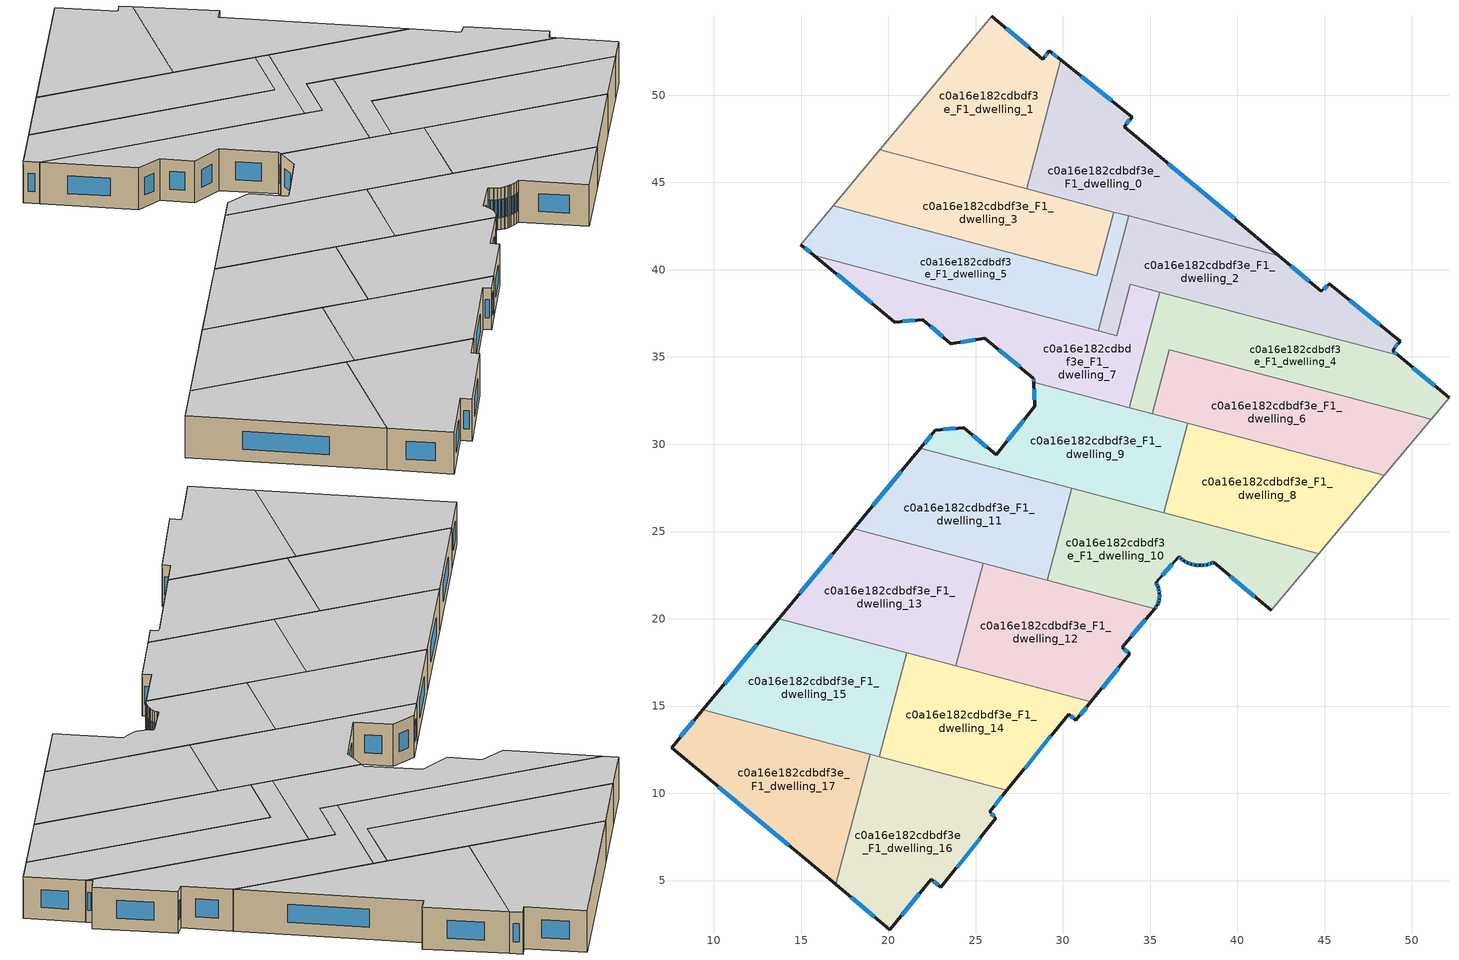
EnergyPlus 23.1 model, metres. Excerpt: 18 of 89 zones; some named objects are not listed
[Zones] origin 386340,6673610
c0a16e182cdbdf3e_F1_dwelling_0
 floor to c0a16e182cdbdf3e_F0_dwelling_0 (EU_floor_Construction): 33.98,48.74 33.51,48.2 42.38,40.8 27.92,44.63 29.88,52.02 z3
 wall outside (EU_wall_Construction): 42.38,40.8 33.51,48.2 33.98,48.74 29.88,52.02 z3:6
 wall to c0a16e182cdbdf3e_F1_dwelling_1 (EU_wall_Construction): 29.88,52.02 27.92,44.63 z3:6
 wall to c0a16e182cdbdf3e_F1_dwelling_2 (EU_wall_Construction): 33.78,43.08 42.38,40.8 z3:6
 wall to c0a16e182cdbdf3e_F1_dwelling_5 (EU_wall_Construction): 32.92,43.31 33.78,43.08 z3:6
 wall to c0a16e182cdbdf3e_F1_dwelling_3 (EU_wall_Construction): 27.92,44.63 32.92,43.31 z3:6
 window (EU_Window_Construction): 39.84,42.91 36.04,46.08 / 32.81,49.68 31.05,51.08 / 33.64,48.35 33.85,48.59 z3.86:5.14
 ceiling to c0a16e182cdbdf3e_F2_dwelling_0 (EU_floor_Construction): 42.38,40.8 33.51,48.2 33.98,48.74 29.88,52.02 27.92,44.63 z6
c0a16e182cdbdf3e_F1_dwelling_1
 floor to c0a16e182cdbdf3e_F0_dwelling_1 (EU_floor_Construction): 29.21,52.55 29.88,52.02 27.92,44.63 19.52,46.86 25.91,54.53 28.86,52.07 z3
 wall outside (EU_wall_Construction): 29.88,52.02 29.21,52.55 28.86,52.07 25.91,54.53 z3:6
 wall adiabatic (EU_wall_Construction): 25.91,54.53 19.52,46.86 z3:6
 wall to c0a16e182cdbdf3e_F1_dwelling_3 (EU_wall_Construction): 19.52,46.86 27.92,44.63 z3:6
 window (EU_Window_Construction): 28.02,52.77 26.76,53.82 / 29.11,52.41 28.96,52.21 / 29.69,52.17 29.4,52.4 z3.86:5.14
 ceiling to c0a16e182cdbdf3e_F2_dwelling_1 (EU_floor_Construction): 27.92,44.63 29.88,52.02 29.21,52.55 28.86,52.07 25.91,54.53 19.52,46.86 z6
c0a16e182cdbdf3e_F1_dwelling_10
 floor to c0a16e182cdbdf3e_F0_dwelling_10 (EU_floor_Construction): 44.65,23.71 41.95,20.47 38.65,23.24 38.5,23.17 38.28,23.11 38.05,23.07 37.89,23.06 37.82,23.06 37.6,23.08 37.58,23.08 37.36,23.13 37.14,23.21 36.97,23.3 36.94,23.32 36.75,23.46 36.65,23.54 35.33,22.06 35.38,21.97 35.46,21.81 35.51,21.64 35.53,21.48 35.54,21.4 35.54,21.3 35.52,21.13 35.48,20.97 35.42,20.8 35.39,20.73 35.27,20.59 29.11,22.22 30.5,27.46 z3
 wall outside (EU_wall_Construction): 35.27,20.59 35.39,20.73 35.42,20.8 35.48,20.97 35.52,21.13 35.54,21.3 35.54,21.4 35.53,21.48 35.51,21.64 35.46,21.81 35.38,21.97 35.33,22.06 36.65,23.54 36.75,23.46 36.94,23.32 36.97,23.3 37.14,23.21 37.36,23.13 37.58,23.08 37.6,23.08 37.82,23.06 37.89,23.06 38.05,23.07 38.28,23.11 38.5,23.17 38.65,23.24 41.95,20.47 z3:6
 wall to c0a16e182cdbdf3e_F1_dwelling_11 (EU_wall_Construction): 30.5,27.46 29.11,22.22 z3:6
 wall adiabatic (EU_wall_Construction): 41.95,20.47 44.65,23.71 z3:6
 wall to c0a16e182cdbdf3e_F1_dwelling_12 (EU_wall_Construction): 29.11,22.22 35.27,20.59 z3:6
 wall to c0a16e182cdbdf3e_F1_dwelling_8 (EU_wall_Construction): 44.65,23.71 35.78,26.07 z3:6
 wall to c0a16e182cdbdf3e_F1_dwelling_9 (EU_wall_Construction): 35.78,26.07 30.5,27.46 z3:6
 window (EU_Window_Construction): 35.49,21.69 35.47,21.76 / 35.53,21.52 35.51,21.6 / 35.54,21.33 35.54,21.37 / 35.53,21.18 35.54,21.26 / 35.5,21.01 35.51,21.09 / 35.44,20.85 35.47,20.92 / 35.3,20.63 35.35,20.69 / 39.59,22.45 41.01,21.26 / 38.54,23.19 38.6,23.22 / 38.34,23.12 38.43,23.15 / 38.11,23.08 38.21,23.09 / 37.93,23.06 38,23.07 / 37.66,23.07 37.75,23.06 / 37.42,23.12 37.52,23.1 / 37.2,23.19 37.3,23.16 / 37.02,23.28 37.09,23.24 / 36.8,23.42 36.88,23.36 / 36.68,23.52 36.72,23.48 / 35.71,22.48 36.27,23.12 / 35.37,21.99 35.35,22.03 / 35.43,21.85 35.4,21.92 z3.86:5.14
 ceiling to c0a16e182cdbdf3e_F2_dwelling_10 (EU_floor_Construction): 41.95,20.47 44.65,23.71 30.5,27.46 29.11,22.22 35.27,20.59 35.39,20.73 35.42,20.8 35.48,20.97 35.52,21.13 35.54,21.3 35.54,21.4 35.53,21.48 35.51,21.64 35.46,21.81 35.38,21.97 35.33,22.06 36.65,23.54 36.75,23.46 36.94,23.32 36.97,23.3 37.14,23.21 37.36,23.13 37.58,23.08 37.6,23.08 37.82,23.06 37.89,23.06 38.05,23.07 38.28,23.11 38.5,23.17 38.65,23.24 z6
c0a16e182cdbdf3e_F1_dwelling_11
 floor to c0a16e182cdbdf3e_F0_dwelling_11 (EU_floor_Construction): 30.5,27.46 29.11,22.22 18.01,25.16 21.83,29.76 z3
 wall outside (EU_wall_Construction): 21.83,29.76 18.01,25.16 z3:6
 wall to c0a16e182cdbdf3e_F1_dwelling_9 (EU_wall_Construction): 30.5,27.46 21.83,29.76 z3:6
 wall to c0a16e182cdbdf3e_F1_dwelling_13 (EU_wall_Construction): 18.01,25.16 25.44,23.19 z3:6
 wall to c0a16e182cdbdf3e_F1_dwelling_12 (EU_wall_Construction): 25.44,23.19 29.11,22.22 z3:6
 window (EU_Window_Construction): 20.74,28.45 19.1,26.48 z3.86:5.14
 ceiling to c0a16e182cdbdf3e_F2_dwelling_11 (EU_floor_Construction): 29.11,22.22 30.5,27.46 21.83,29.76 18.01,25.16 z6
c0a16e182cdbdf3e_F1_dwelling_12
 floor to c0a16e182cdbdf3e_F0_dwelling_12 (EU_floor_Construction): 35.27,20.59 33.4,18.36 33.84,17.99 31.61,15.25 23.88,17.3 25.44,23.19 z3
 wall outside (EU_wall_Construction): 31.61,15.25 33.84,17.99 33.4,18.36 35.27,20.59 z3:6
 wall to c0a16e182cdbdf3e_F1_dwelling_13 (EU_wall_Construction): 25.44,23.19 23.88,17.3 z3:6
 wall to c0a16e182cdbdf3e_F1_dwelling_14 (EU_wall_Construction): 23.88,17.3 31.61,15.25 z3:6
 window (EU_Window_Construction): 33.71,18.09 33.52,18.25 / 32.25,16.03 33.2,17.2 / 33.93,18.99 34.73,19.95 z3.86:5.14
 ceiling to c0a16e182cdbdf3e_F2_dwelling_12 (EU_floor_Construction): 33.84,17.99 33.4,18.36 35.27,20.59 25.44,23.19 23.88,17.3 31.61,15.25 z6
c0a16e182cdbdf3e_F1_dwelling_13
 floor to c0a16e182cdbdf3e_F0_dwelling_13 (EU_floor_Construction): 25.44,23.19 23.88,17.3 13.71,19.99 18.01,25.16 z3
 wall outside (EU_wall_Construction): 18.01,25.16 13.71,19.99 z3:6
 wall to c0a16e182cdbdf3e_F1_dwelling_15 (EU_wall_Construction): 13.71,19.99 21.07,18.04 z3:6
 wall to c0a16e182cdbdf3e_F1_dwelling_14 (EU_wall_Construction): 21.07,18.04 23.88,17.3 z3:6
 window (EU_Window_Construction): 16.78,23.69 14.94,21.47 z3.86:5.14
 ceiling to c0a16e182cdbdf3e_F2_dwelling_13 (EU_floor_Construction): 23.88,17.3 25.44,23.19 18.01,25.16 13.71,19.99 z6
c0a16e182cdbdf3e_F1_dwelling_14
 floor to c0a16e182cdbdf3e_F0_dwelling_14 (EU_floor_Construction): 31.61,15.25 30.75,14.19 30.33,14.54 26.8,10.17 19.49,12.1 21.07,18.04 z3
 wall outside (EU_wall_Construction): 26.8,10.17 30.33,14.54 30.75,14.19 31.61,15.25 z3:6
 wall to c0a16e182cdbdf3e_F1_dwelling_15 (EU_wall_Construction): 21.07,18.04 19.49,12.1 z3:6
 wall to c0a16e182cdbdf3e_F1_dwelling_16 (EU_wall_Construction): 19.49,12.1 26.8,10.17 z3:6
 window (EU_Window_Construction): 30.45,14.44 30.63,14.29 / 27.81,11.42 29.32,13.29 / 31,14.49 31.36,14.95 z3.86:5.14
 ceiling to c0a16e182cdbdf3e_F2_dwelling_14 (EU_floor_Construction): 30.75,14.19 31.61,15.25 21.07,18.04 19.49,12.1 26.8,10.17 30.33,14.54 z6
c0a16e182cdbdf3e_F1_dwelling_15
 floor to c0a16e182cdbdf3e_F0_dwelling_15 (EU_floor_Construction): 21.07,18.04 19.49,12.1 9.38,14.79 13.71,19.99 z3
 wall outside (EU_wall_Construction): 13.71,19.99 9.38,14.79 z3:6
 wall to c0a16e182cdbdf3e_F1_dwelling_17 (EU_wall_Construction): 9.38,14.79 18.96,12.25 z3:6
 wall to c0a16e182cdbdf3e_F1_dwelling_16 (EU_wall_Construction): 18.96,12.25 19.5,12.1 z3:6
 window (EU_Window_Construction): 12.47,18.51 10.62,16.27 z3.86:5.14
 ceiling to c0a16e182cdbdf3e_F2_dwelling_15 (EU_floor_Construction): 19.49,12.1 21.07,18.04 13.71,19.99 9.38,14.79 z6
c0a16e182cdbdf3e_F1_dwelling_16
 floor to c0a16e182cdbdf3e_F0_dwelling_16 (EU_floor_Construction): 26.8,10.17 25.81,8.95 26.16,8.57 23.02,4.61 22.46,5.08 20.09,2.18 16.98,4.78 18.96,12.25 z3
 wall outside (EU_wall_Construction): 16.98,4.78 20.09,2.18 22.46,5.08 23.02,4.61 26.16,8.57 25.81,8.95 26.8,10.17 z3:6
 wall to c0a16e182cdbdf3e_F1_dwelling_17 (EU_wall_Construction): 18.96,12.25 16.98,4.78 z3:6
 window (EU_Window_Construction): 22.62,4.95 22.86,4.75 / 20.77,3.01 21.78,4.25 / 17.87,4.04 19.2,2.92 / 26.09,9.3 26.51,9.82 / 26.06,8.68 25.91,8.84 / 23.92,5.74 25.27,7.44 z3.86:5.14
 ceiling to c0a16e182cdbdf3e_F2_dwelling_16 (EU_floor_Construction): 23.02,4.61 26.16,8.57 25.81,8.95 26.8,10.17 18.96,12.25 16.98,4.78 20.09,2.18 22.46,5.08 z6
c0a16e182cdbdf3e_F1_dwelling_17
 floor to c0a16e182cdbdf3e_F0_dwelling_17 (EU_floor_Construction): 18.96,12.25 16.98,4.78 7.58,12.62 9.38,14.79 z3
 wall outside (EU_wall_Construction): 9.38,14.79 7.58,12.62 16.98,4.78 z3:6
 window (EU_Window_Construction): 8.87,14.17 8.09,13.24 / 10.26,10.38 14.29,7.02 z3.86:5.14
 ceiling to c0a16e182cdbdf3e_F2_dwelling_17 (EU_floor_Construction): 16.98,4.78 18.96,12.25 9.38,14.79 7.58,12.62 z6
c0a16e182cdbdf3e_F1_dwelling_2
 floor to c0a16e182cdbdf3e_F0_dwelling_2 (EU_floor_Construction): 45.28,39.19 49.33,35.91 48.9,35.36 49.22,35.09 33.87,39.16 33.09,36.22 32.03,36.5 33.78,43.08 42.38,40.8 44.82,38.76 z3
 wall outside (EU_wall_Construction): 49.22,35.09 48.9,35.36 49.33,35.91 45.28,39.19 44.82,38.76 42.38,40.8 z3:6
 wall to c0a16e182cdbdf3e_F1_dwelling_7 (EU_wall_Construction): 32.03,36.5 33.09,36.22 33.87,39.16 35.55,38.71 z3:6
 wall to c0a16e182cdbdf3e_F1_dwelling_5 (EU_wall_Construction): 33.78,43.08 32.03,36.5 z3:6
 wall to c0a16e182cdbdf3e_F1_dwelling_4 (EU_wall_Construction): 35.55,38.71 49.22,35.09 z3:6
 window (EU_Window_Construction): 45.15,39.07 44.95,38.88 / 48.17,36.85 46.43,38.25 / 49.02,35.52 49.2,35.75 / 49.13,35.16 48.99,35.28 / 44.12,39.34 43.07,40.22 z3.86:5.14
 ceiling to c0a16e182cdbdf3e_F2_dwelling_2 (EU_floor_Construction): 49.22,35.09 48.9,35.36 49.33,35.91 45.28,39.19 44.82,38.76 42.38,40.8 33.78,43.08 32.03,36.5 33.09,36.22 33.87,39.16 z6
c0a16e182cdbdf3e_F1_dwelling_3
 floor to c0a16e182cdbdf3e_F0_dwelling_3 (EU_floor_Construction): 32.92,43.31 31.96,39.67 16.85,43.67 19.52,46.86 z3
 wall to c0a16e182cdbdf3e_F1_dwelling_5 (EU_wall_Construction): 16.85,43.67 31.96,39.67 32.92,43.31 z3:6
 wall adiabatic (EU_wall_Construction): 19.52,46.86 16.85,43.67 z3:6
 ceiling to c0a16e182cdbdf3e_F2_dwelling_3 (EU_floor_Construction): 31.96,39.67 32.92,43.31 19.52,46.86 16.85,43.67 z6
c0a16e182cdbdf3e_F1_dwelling_4
 floor to c0a16e182cdbdf3e_F0_dwelling_4 (EU_floor_Construction): 49.22,35.09 52.13,32.67 51.1,31.44 36.11,35.42 35.14,31.75 33.8,32.11 35.55,38.71 z3
 wall outside (EU_wall_Construction): 52.13,32.67 49.22,35.09 z3:6
 wall adiabatic (EU_wall_Construction): 51.1,31.44 52.13,32.67 z3:6
 wall to c0a16e182cdbdf3e_F1_dwelling_6 (EU_wall_Construction): 35.14,31.75 36.11,35.42 51.1,31.44 z3:6
 wall to c0a16e182cdbdf3e_F1_dwelling_7 (EU_wall_Construction): 35.55,38.71 33.8,32.11 z3:6
 wall to c0a16e182cdbdf3e_F1_dwelling_9 (EU_wall_Construction): 33.8,32.11 35.14,31.75 z3:6
 window (EU_Window_Construction): 51.3,33.36 50.05,34.4 z3.86:5.14
 ceiling to c0a16e182cdbdf3e_F2_dwelling_4 (EU_floor_Construction): 51.1,31.44 52.13,32.67 49.22,35.09 35.55,38.71 33.8,32.11 35.14,31.75 36.11,35.42 z6
c0a16e182cdbdf3e_F1_dwelling_5
 floor to c0a16e182cdbdf3e_F0_dwelling_5 (EU_floor_Construction): 33.78,43.08 32.03,36.5 15.74,40.82 14.99,41.44 16.85,43.67 31.96,39.67 32.92,43.31 z3
 wall outside (EU_wall_Construction): 14.99,41.44 15.74,40.82 z3:6
 wall adiabatic (EU_wall_Construction): 16.85,43.67 14.99,41.44 z3:6
 wall to c0a16e182cdbdf3e_F1_dwelling_7 (EU_wall_Construction): 15.74,40.82 32.03,36.5 z3:6
 window (EU_Window_Construction): 15.2,41.26 15.52,41 z3.86:5.14
 ceiling to c0a16e182cdbdf3e_F2_dwelling_5 (EU_floor_Construction): 32.03,36.5 33.78,43.08 32.92,43.31 31.96,39.67 16.85,43.67 14.99,41.44 15.74,40.82 z6
c0a16e182cdbdf3e_F1_dwelling_6
 floor to c0a16e182cdbdf3e_F0_dwelling_6 (EU_floor_Construction): 51.1,31.44 48.42,28.23 35.14,31.75 36.11,35.42 z3
 wall adiabatic (EU_wall_Construction): 48.42,28.23 51.1,31.44 z3:6
 wall to c0a16e182cdbdf3e_F1_dwelling_8 (EU_wall_Construction): 37.15,31.22 48.42,28.23 z3:6
 wall to c0a16e182cdbdf3e_F1_dwelling_9 (EU_wall_Construction): 35.14,31.75 37.15,31.22 z3:6
 ceiling to c0a16e182cdbdf3e_F2_dwelling_6 (EU_floor_Construction): 48.42,28.23 51.1,31.44 36.11,35.42 35.14,31.75 z6
c0a16e182cdbdf3e_F1_dwelling_7
 floor to c0a16e182cdbdf3e_F0_dwelling_7 (EU_floor_Construction): 35.55,38.71 33.8,32.11 28.33,33.55 28.32,33.79 25.53,36.08 23.59,35.75 21.98,37.15 20.38,36.99 15.74,40.82 33.09,36.22 33.87,39.16 z3
 wall outside (EU_wall_Construction): 15.74,40.82 20.38,36.99 21.98,37.15 23.59,35.75 25.53,36.08 28.32,33.79 28.33,33.55 z3:6
 wall to c0a16e182cdbdf3e_F1_dwelling_9 (EU_wall_Construction): 28.33,33.55 33.8,32.11 z3:6
 window (EU_Window_Construction): 24.15,35.84 24.98,35.99 / 22.44,36.75 23.13,36.15 / 20.84,37.04 21.52,37.1 / 17.06,39.73 19.05,38.09 / 28.32,33.73 28.33,33.62 / 26.33,35.43 27.52,34.45 z3.86:5.14
 ceiling to c0a16e182cdbdf3e_F2_dwelling_7 (EU_floor_Construction): 33.8,32.11 35.55,38.71 33.87,39.16 33.09,36.22 15.74,40.82 20.38,36.99 21.98,37.15 23.59,35.75 25.53,36.08 28.32,33.79 28.33,33.55 z6
c0a16e182cdbdf3e_F1_dwelling_8
 floor to c0a16e182cdbdf3e_F0_dwelling_8 (EU_floor_Construction): 48.42,28.23 44.65,23.71 35.78,26.07 37.15,31.22 z3
 wall to c0a16e182cdbdf3e_F1_dwelling_9 (EU_wall_Construction): 37.15,31.22 35.78,26.07 z3:6
 wall adiabatic (EU_wall_Construction): 44.65,23.71 48.42,28.23 z3:6
 ceiling to c0a16e182cdbdf3e_F2_dwelling_8 (EU_floor_Construction): 44.65,23.71 48.42,28.23 37.15,31.22 35.78,26.07 z6
c0a16e182cdbdf3e_F1_dwelling_9
 floor to c0a16e182cdbdf3e_F0_dwelling_9 (EU_floor_Construction): 37.15,31.22 35.78,26.07 21.83,29.76 22.7,30.81 24.32,30.95 26.17,29.4 28.4,32.17 28.33,33.55 z3
 wall outside (EU_wall_Construction): 28.33,33.55 28.4,32.17 26.17,29.4 24.32,30.95 22.7,30.81 21.83,29.76 z3:6
 window (EU_Window_Construction): 28.35,33.16 28.38,32.56 / 22.45,30.51 22.08,30.06 / 23.85,30.91 23.16,30.85 / 25.64,29.84 24.85,30.5 / 27.76,31.38 26.81,30.19 z3.86:5.14
 ceiling to c0a16e182cdbdf3e_F2_dwelling_9 (EU_floor_Construction): 35.78,26.07 37.15,31.22 28.33,33.55 28.4,32.17 26.17,29.4 24.32,30.95 22.7,30.81 21.83,29.76 z6
[Building]
EU S2 Campaign: North Axis=0; Terrain=City; Solar Distribution=FullExterior
[Site:Location]
Helsinki-Vantaa.AP: Latitude=60.317; Longitude=24.963; Time Zone=2; Elevation=54.6
[SizingPeriod:WeatherFileDays]
AnnualSizingPeriod: Begin Month=1; Begin Day of Month=1; End Month=12; End Day of Month=31; Day of Week for Start Day=Monday; Use Weather File Daylight Saving Period=No; Use Weather File Rain and Snow Indicators=No
[MATERIAL]
EU_InternalMass_Material: Roughness=MediumRough; Thickness=0.1; Conductivity=1; Density=1800; Specific Heat=900; Thermal Absorptance=0.9; Solar Absorptance=0.7; Visible Absorptance=0.7
[MATERIAL:NOMASS] Roughness=MediumRough; Thermal Absorptance=0.9; Solar Absorptance=0.7; Visible Absorptance=0.7
Name | Thermal Resistance
EU_wall_NoMass | 1.10183
EU_floor_NoMass | 1.70606
[WINDOWMATERIAL:SIMPLEGLAZINGSYSTEM]
EU_Window_SimpleGlazing: UFactor=3.11035; Solar Heat Gain Coefficient=0.8; Visible Transmittance=0.8
[CONSTRUCTION]
EU_wall_Construction: EU_wall_NoMass
EU_floor_Construction: EU_floor_NoMass
EU_Window_Construction: EU_Window_SimpleGlazing
EU_InternalMass_Construction: EU_InternalMass_Material
[ZONE] Type=1; Multiplier=1; Ceiling Height=autocalculate; Floor Area=autocalculate; Part of Total Floor Area=Yes
Name | Volume
c0a16e182cdbdf3e_F1_dwelling_0 | 166.562
c0a16e182cdbdf3e_F1_dwelling_1 | 166.55
c0a16e182cdbdf3e_F1_dwelling_10; c0a16e182cdbdf3e_F1_dwelling_13; c0a16e182cdbdf3e_F1_dwelling_5 | 166.548
c0a16e182cdbdf3e_F1_dwelling_11; c0a16e182cdbdf3e_F1_dwelling_17 | 166.558
c0a16e182cdbdf3e_F1_dwelling_12 | 166.542
c0a16e182cdbdf3e_F1_dwelling_14 | 166.56
c0a16e182cdbdf3e_F1_dwelling_15 | 166.57
c0a16e182cdbdf3e_F1_dwelling_16 | 166.552
c0a16e182cdbdf3e_F1_dwelling_2 | 166.564
c0a16e182cdbdf3e_F1_dwelling_3 | 166.549
c0a16e182cdbdf3e_F1_dwelling_4; c0a16e182cdbdf3e_F1_dwelling_6 | 166.534
c0a16e182cdbdf3e_F1_dwelling_7 | 166.573
c0a16e182cdbdf3e_F1_dwelling_8 | 166.567
c0a16e182cdbdf3e_F1_dwelling_9 | 166.571
[INTERNALMASS] Construction=EU_InternalMass_Construction
Name | Zone or ZoneList | Surface Area
c0a16e182cdbdf3e_F1_dwelling_0_EU_InternalMass | c0a16e182cdbdf3e_F1_dwelling_0 | 55.5219
c0a16e182cdbdf3e_F1_dwelling_1_EU_InternalMass | c0a16e182cdbdf3e_F1_dwelling_1 | 55.516
c0a16e182cdbdf3e_F1_dwelling_2_EU_InternalMass | c0a16e182cdbdf3e_F1_dwelling_2 | 55.5218
c0a16e182cdbdf3e_F1_dwelling_3_EU_InternalMass | c0a16e182cdbdf3e_F1_dwelling_3 | 55.5168
c0a16e182cdbdf3e_F1_dwelling_4_EU_InternalMass | c0a16e182cdbdf3e_F1_dwelling_4 | 55.5119
c0a16e182cdbdf3e_F1_dwelling_5_EU_InternalMass | c0a16e182cdbdf3e_F1_dwelling_5 | 55.5164
c0a16e182cdbdf3e_F1_dwelling_6_EU_InternalMass | c0a16e182cdbdf3e_F1_dwelling_6 | 55.5115
c0a16e182cdbdf3e_F1_dwelling_7_EU_InternalMass | c0a16e182cdbdf3e_F1_dwelling_7 | 55.522
c0a16e182cdbdf3e_F1_dwelling_8_EU_InternalMass | c0a16e182cdbdf3e_F1_dwelling_8 | 55.5225
c0a16e182cdbdf3e_F1_dwelling_9_EU_InternalMass | c0a16e182cdbdf3e_F1_dwelling_9 | 55.5237
c0a16e182cdbdf3e_F1_dwelling_10_EU_InternalMass | c0a16e182cdbdf3e_F1_dwelling_10 | 55.5167
c0a16e182cdbdf3e_F1_dwelling_11_EU_InternalMass | c0a16e182cdbdf3e_F1_dwelling_11 | 55.518
c0a16e182cdbdf3e_F1_dwelling_12_EU_InternalMass | c0a16e182cdbdf3e_F1_dwelling_12 | 55.5139
c0a16e182cdbdf3e_F1_dwelling_13_EU_InternalMass | c0a16e182cdbdf3e_F1_dwelling_13 | 55.5158
c0a16e182cdbdf3e_F1_dwelling_14_EU_InternalMass | c0a16e182cdbdf3e_F1_dwelling_14 | 55.5206
c0a16e182cdbdf3e_F1_dwelling_15_EU_InternalMass | c0a16e182cdbdf3e_F1_dwelling_15 | 55.5231
c0a16e182cdbdf3e_F1_dwelling_16_EU_InternalMass | c0a16e182cdbdf3e_F1_dwelling_16 | 55.5162
c0a16e182cdbdf3e_F1_dwelling_17_EU_InternalMass | c0a16e182cdbdf3e_F1_dwelling_17 | 55.5173
[OTHEREQUIPMENT] Fuel Type=Electricity; Design Level Calculation Method=Watts/Area; Power per Zone Floor Area=1; Fraction Latent=0; Fraction Radiant=0; Fraction Lost=0; Carbon Dioxide Generation Rate=0; EndUse Subcategory=EU_Step8_InternalGains
Name | Zone or ZoneList or Space or SpaceList | Schedule
EU_Step8_InternalGain_c0a16e182cdbdf3e_F1_dwelling_0_f000 | c0a16e182cdbdf3e_F1_dwelling_0 | EU_Step8_GainSchedule_c0a16e182cdbdf3e_F1_dwelling_0_f000
EU_Step8_InternalGain_c0a16e182cdbdf3e_F1_dwelling_1_f000 | c0a16e182cdbdf3e_F1_dwelling_1 | EU_Step8_GainSchedule_c0a16e182cdbdf3e_F1_dwelling_1_f000
EU_Step8_InternalGain_c0a16e182cdbdf3e_F1_dwelling_2_f000 | c0a16e182cdbdf3e_F1_dwelling_2 | EU_Step8_GainSchedule_c0a16e182cdbdf3e_F1_dwelling_2_f000
EU_Step8_InternalGain_c0a16e182cdbdf3e_F1_dwelling_3_f000 | c0a16e182cdbdf3e_F1_dwelling_3 | EU_Step8_GainSchedule_c0a16e182cdbdf3e_F1_dwelling_3_f000
EU_Step8_InternalGain_c0a16e182cdbdf3e_F1_dwelling_4_f000 | c0a16e182cdbdf3e_F1_dwelling_4 | EU_Step8_GainSchedule_c0a16e182cdbdf3e_F1_dwelling_4_f000
EU_Step8_InternalGain_c0a16e182cdbdf3e_F1_dwelling_5_f000 | c0a16e182cdbdf3e_F1_dwelling_5 | EU_Step8_GainSchedule_c0a16e182cdbdf3e_F1_dwelling_5_f000
EU_Step8_InternalGain_c0a16e182cdbdf3e_F1_dwelling_6_f000 | c0a16e182cdbdf3e_F1_dwelling_6 | EU_Step8_GainSchedule_c0a16e182cdbdf3e_F1_dwelling_6_f000
EU_Step8_InternalGain_c0a16e182cdbdf3e_F1_dwelling_7_f000 | c0a16e182cdbdf3e_F1_dwelling_7 | EU_Step8_GainSchedule_c0a16e182cdbdf3e_F1_dwelling_7_f000
EU_Step8_InternalGain_c0a16e182cdbdf3e_F1_dwelling_8_f000 | c0a16e182cdbdf3e_F1_dwelling_8 | EU_Step8_GainSchedule_c0a16e182cdbdf3e_F1_dwelling_8_f000
EU_Step8_InternalGain_c0a16e182cdbdf3e_F1_dwelling_9_f000 | c0a16e182cdbdf3e_F1_dwelling_9 | EU_Step8_GainSchedule_c0a16e182cdbdf3e_F1_dwelling_9_f000
EU_Step8_InternalGain_c0a16e182cdbdf3e_F1_dwelling_10_f000 | c0a16e182cdbdf3e_F1_dwelling_10 | EU_Step8_GainSchedule_c0a16e182cdbdf3e_F1_dwelling_10_f000
EU_Step8_InternalGain_c0a16e182cdbdf3e_F1_dwelling_11_f000 | c0a16e182cdbdf3e_F1_dwelling_11 | EU_Step8_GainSchedule_c0a16e182cdbdf3e_F1_dwelling_11_f000
EU_Step8_InternalGain_c0a16e182cdbdf3e_F1_dwelling_12_f000 | c0a16e182cdbdf3e_F1_dwelling_12 | EU_Step8_GainSchedule_c0a16e182cdbdf3e_F1_dwelling_12_f000
EU_Step8_InternalGain_c0a16e182cdbdf3e_F1_dwelling_13_f000 | c0a16e182cdbdf3e_F1_dwelling_13 | EU_Step8_GainSchedule_c0a16e182cdbdf3e_F1_dwelling_13_f000
EU_Step8_InternalGain_c0a16e182cdbdf3e_F1_dwelling_14_f000 | c0a16e182cdbdf3e_F1_dwelling_14 | EU_Step8_GainSchedule_c0a16e182cdbdf3e_F1_dwelling_14_f000
EU_Step8_InternalGain_c0a16e182cdbdf3e_F1_dwelling_15_f000 | c0a16e182cdbdf3e_F1_dwelling_15 | EU_Step8_GainSchedule_c0a16e182cdbdf3e_F1_dwelling_15_f000
EU_Step8_InternalGain_c0a16e182cdbdf3e_F1_dwelling_16_f000 | c0a16e182cdbdf3e_F1_dwelling_16 | EU_Step8_GainSchedule_c0a16e182cdbdf3e_F1_dwelling_16_f000
EU_Step8_InternalGain_c0a16e182cdbdf3e_F1_dwelling_17_f000 | c0a16e182cdbdf3e_F1_dwelling_17 | EU_Step8_GainSchedule_c0a16e182cdbdf3e_F1_dwelling_17_f000
[ZONEVENTILATION:DESIGNFLOWRATE] Schedule=EU_AlwaysOn; Design Flow Rate Calculation Method=AirChanges/Hour; Air Changes per Hour=0.756316; Ventilation Type=Natural; Fan Pressure Rise=0; Fan Total Efficiency=1; Constant Term Coefficient=1; Temperature Term Coefficient=0; Velocity Term Coefficient=0; Velocity Squared Term Coefficient=0; Minimum Indoor Temperature=-100; Maximum Indoor Temperature=100; Delta Temperature=-100; Minimum Outdoor Temperature=-100; Maximum Outdoor Temperature=100; Maximum Wind Speed=40
Name | Zone or ZoneList or Space or SpaceList
EU_ConstantAir_c0a16e182cdbdf3e_F1_dwelling_0 | c0a16e182cdbdf3e_F1_dwelling_0
EU_ConstantAir_c0a16e182cdbdf3e_F1_dwelling_1 | c0a16e182cdbdf3e_F1_dwelling_1
EU_ConstantAir_c0a16e182cdbdf3e_F1_dwelling_2 | c0a16e182cdbdf3e_F1_dwelling_2
EU_ConstantAir_c0a16e182cdbdf3e_F1_dwelling_3 | c0a16e182cdbdf3e_F1_dwelling_3
EU_ConstantAir_c0a16e182cdbdf3e_F1_dwelling_4 | c0a16e182cdbdf3e_F1_dwelling_4
EU_ConstantAir_c0a16e182cdbdf3e_F1_dwelling_5 | c0a16e182cdbdf3e_F1_dwelling_5
EU_ConstantAir_c0a16e182cdbdf3e_F1_dwelling_6 | c0a16e182cdbdf3e_F1_dwelling_6
EU_ConstantAir_c0a16e182cdbdf3e_F1_dwelling_7 | c0a16e182cdbdf3e_F1_dwelling_7
EU_ConstantAir_c0a16e182cdbdf3e_F1_dwelling_8 | c0a16e182cdbdf3e_F1_dwelling_8
EU_ConstantAir_c0a16e182cdbdf3e_F1_dwelling_9 | c0a16e182cdbdf3e_F1_dwelling_9
EU_ConstantAir_c0a16e182cdbdf3e_F1_dwelling_10 | c0a16e182cdbdf3e_F1_dwelling_10
EU_ConstantAir_c0a16e182cdbdf3e_F1_dwelling_11 | c0a16e182cdbdf3e_F1_dwelling_11
EU_ConstantAir_c0a16e182cdbdf3e_F1_dwelling_12 | c0a16e182cdbdf3e_F1_dwelling_12
EU_ConstantAir_c0a16e182cdbdf3e_F1_dwelling_13 | c0a16e182cdbdf3e_F1_dwelling_13
EU_ConstantAir_c0a16e182cdbdf3e_F1_dwelling_14 | c0a16e182cdbdf3e_F1_dwelling_14
EU_ConstantAir_c0a16e182cdbdf3e_F1_dwelling_15 | c0a16e182cdbdf3e_F1_dwelling_15
EU_ConstantAir_c0a16e182cdbdf3e_F1_dwelling_16 | c0a16e182cdbdf3e_F1_dwelling_16
EU_ConstantAir_c0a16e182cdbdf3e_F1_dwelling_17 | c0a16e182cdbdf3e_F1_dwelling_17
[HVACTEMPLATE:ZONE:IDEALLOADSAIRSYSTEM] System Availability Schedule=EU_AlwaysOn; Maximum Heating Supply Air Temperature=50; Minimum Cooling Supply Air Temperature=13; Maximum Heating Supply Air Humidity Ratio=0.0156; Minimum Cooling Supply Air Humidity Ratio=0.0077; Heating Limit=NoLimit; Cooling Limit=NoLimit; Heating Availability Schedule=EU_AlwaysOn; Cooling Availability Schedule=EU_CoolingOff; Dehumidification Control Type=ConstantSensibleHeatRatio; Cooling Sensible Heat Ratio=0.7; Dehumidification Setpoint=60; Humidification Control Type=None; Humidification Setpoint=30; Outdoor Air Method=None; Outdoor Air Flow Rate per Person=0.00944; Outdoor Air Flow Rate per Zone Floor Area=0; Outdoor Air Flow Rate per Zone=0; Demand Controlled Ventilation Type=None; Outdoor Air Economizer Type=NoEconomizer; Heat Recovery Type=None; Sensible Heat Recovery Effectiveness=0.7; Latent Heat Recovery Effectiveness=0.65
Name | Template Thermostat
c0a16e182cdbdf3e_F1_dwelling_0 | EU_HeatOnly_c0a16e182cdbdf3e_F1_dwelling_0
c0a16e182cdbdf3e_F1_dwelling_1 | EU_HeatOnly_c0a16e182cdbdf3e_F1_dwelling_1
c0a16e182cdbdf3e_F1_dwelling_2 | EU_HeatOnly_c0a16e182cdbdf3e_F1_dwelling_2
c0a16e182cdbdf3e_F1_dwelling_3 | EU_HeatOnly_c0a16e182cdbdf3e_F1_dwelling_3
c0a16e182cdbdf3e_F1_dwelling_4 | EU_HeatOnly_c0a16e182cdbdf3e_F1_dwelling_4
c0a16e182cdbdf3e_F1_dwelling_5 | EU_HeatOnly_c0a16e182cdbdf3e_F1_dwelling_5
c0a16e182cdbdf3e_F1_dwelling_6 | EU_HeatOnly_c0a16e182cdbdf3e_F1_dwelling_6
c0a16e182cdbdf3e_F1_dwelling_7 | EU_HeatOnly_c0a16e182cdbdf3e_F1_dwelling_7
c0a16e182cdbdf3e_F1_dwelling_8 | EU_HeatOnly_c0a16e182cdbdf3e_F1_dwelling_8
c0a16e182cdbdf3e_F1_dwelling_9 | EU_HeatOnly_c0a16e182cdbdf3e_F1_dwelling_9
c0a16e182cdbdf3e_F1_dwelling_10 | EU_HeatOnly_c0a16e182cdbdf3e_F1_dwelling_10
c0a16e182cdbdf3e_F1_dwelling_11 | EU_HeatOnly_c0a16e182cdbdf3e_F1_dwelling_11
c0a16e182cdbdf3e_F1_dwelling_12 | EU_HeatOnly_c0a16e182cdbdf3e_F1_dwelling_12
c0a16e182cdbdf3e_F1_dwelling_13 | EU_HeatOnly_c0a16e182cdbdf3e_F1_dwelling_13
c0a16e182cdbdf3e_F1_dwelling_14 | EU_HeatOnly_c0a16e182cdbdf3e_F1_dwelling_14
c0a16e182cdbdf3e_F1_dwelling_15 | EU_HeatOnly_c0a16e182cdbdf3e_F1_dwelling_15
c0a16e182cdbdf3e_F1_dwelling_16 | EU_HeatOnly_c0a16e182cdbdf3e_F1_dwelling_16
c0a16e182cdbdf3e_F1_dwelling_17 | EU_HeatOnly_c0a16e182cdbdf3e_F1_dwelling_17
[SIZING:ZONE] Zone Cooling Design Supply Air Temperature Input Method=SupplyAirTemperature; Zone Cooling Design Supply Air Temperature=13; Zone Heating Design Supply Air Temperature Input Method=SupplyAirTemperature; Zone Heating Design Supply Air Temperature=50; Zone Cooling Design Supply Air Humidity Ratio=0.008; Zone Heating Design Supply Air Humidity Ratio=0.008; Cooling Design Air Flow Method=DesignDay; Cooling Design Air Flow Rate=0; Cooling Minimum Air Flow per Zone Floor Area=0.000762; Cooling Minimum Air Flow=0; Cooling Minimum Air Flow Fraction=0.2; Heating Design Air Flow Method=DesignDay; Heating Design Air Flow Rate=0; Heating Maximum Air Flow per Zone Floor Area=0.002032; Heating Maximum Air Flow=0.141576; Heating Maximum Air Flow Fraction=0.3; Account for Dedicated Outdoor Air System=No; Dedicated Outdoor Air System Control Strategy=NeutralSupplyAir; Dedicated Outdoor Air Low Setpoint Temperature for Design=autosize; Dedicated Outdoor Air High Setpoint Temperature for Design=autosize; Zone Load Sizing Method=Sensible Load Only No Latent Load; Zone Latent Cooling Design Supply Air Humidity Ratio Input Method=HumidityRatioDifference; Zone Cooling Design Supply Air Humidity Ratio Difference=0.005; Zone Latent Heating Design Supply Air Humidity Ratio Input Method=HumidityRatioDifference; Zone Humidification Design Supply Air Humidity Ratio Difference=0.005
c0a16e182cdbdf3e_F1_dwelling_0; c0a16e182cdbdf3e_F1_dwelling_1; c0a16e182cdbdf3e_F1_dwelling_2; c0a16e182cdbdf3e_F1_dwelling_3; c0a16e182cdbdf3e_F1_dwelling_4; c0a16e182cdbdf3e_F1_dwelling_5; c0a16e182cdbdf3e_F1_dwelling_6; c0a16e182cdbdf3e_F1_dwelling_7; c0a16e182cdbdf3e_F1_dwelling_8; c0a16e182cdbdf3e_F1_dwelling_9; c0a16e182cdbdf3e_F1_dwelling_10; c0a16e182cdbdf3e_F1_dwelling_11; c0a16e182cdbdf3e_F1_dwelling_12; c0a16e182cdbdf3e_F1_dwelling_13; c0a16e182cdbdf3e_F1_dwelling_14; c0a16e182cdbdf3e_F1_dwelling_15; c0a16e182cdbdf3e_F1_dwelling_16; c0a16e182cdbdf3e_F1_dwelling_17
[SCHEDULE:CONSTANT]
Name | Hourly Value
EU_AlwaysOn | 1
EU_CoolingOff | 0
[SCHEDULE:FILE] Column Number=1; Rows to Skip at Top=0; Number of Hours of Data=8760; Column Separator=Comma; Interpolate to Timestep=No; Minutes per Item=60; Adjust Schedule for Daylight Savings=Yes
Name | File
EU_Step8_GainSchedule_c0a16e182cdbdf3e_F1_dwelling_0_f000 | ../../schedules/c0a16e182cdbdf3e/c0a16e182cdbdf3e_F1_dwelling_0_f000_gain.csv
EU_Step8_GainSchedule_c0a16e182cdbdf3e_F1_dwelling_1_f000 | ../../schedules/c0a16e182cdbdf3e/c0a16e182cdbdf3e_F1_dwelling_1_f000_gain.csv
EU_Step8_GainSchedule_c0a16e182cdbdf3e_F1_dwelling_2_f000 | ../../schedules/c0a16e182cdbdf3e/c0a16e182cdbdf3e_F1_dwelling_2_f000_gain.csv
EU_Step8_GainSchedule_c0a16e182cdbdf3e_F1_dwelling_3_f000 | ../../schedules/c0a16e182cdbdf3e/c0a16e182cdbdf3e_F1_dwelling_3_f000_gain.csv
EU_Step8_GainSchedule_c0a16e182cdbdf3e_F1_dwelling_4_f000 | ../../schedules/c0a16e182cdbdf3e/c0a16e182cdbdf3e_F1_dwelling_4_f000_gain.csv
EU_Step8_GainSchedule_c0a16e182cdbdf3e_F1_dwelling_5_f000 | ../../schedules/c0a16e182cdbdf3e/c0a16e182cdbdf3e_F1_dwelling_5_f000_gain.csv
EU_Step8_GainSchedule_c0a16e182cdbdf3e_F1_dwelling_6_f000 | ../../schedules/c0a16e182cdbdf3e/c0a16e182cdbdf3e_F1_dwelling_6_f000_gain.csv
EU_Step8_GainSchedule_c0a16e182cdbdf3e_F1_dwelling_7_f000 | ../../schedules/c0a16e182cdbdf3e/c0a16e182cdbdf3e_F1_dwelling_7_f000_gain.csv
EU_Step8_GainSchedule_c0a16e182cdbdf3e_F1_dwelling_8_f000 | ../../schedules/c0a16e182cdbdf3e/c0a16e182cdbdf3e_F1_dwelling_8_f000_gain.csv
EU_Step8_GainSchedule_c0a16e182cdbdf3e_F1_dwelling_9_f000 | ../../schedules/c0a16e182cdbdf3e/c0a16e182cdbdf3e_F1_dwelling_9_f000_gain.csv
EU_Step8_GainSchedule_c0a16e182cdbdf3e_F1_dwelling_10_f000 | ../../schedules/c0a16e182cdbdf3e/c0a16e182cdbdf3e_F1_dwelling_10_f000_gain.csv
EU_Step8_GainSchedule_c0a16e182cdbdf3e_F1_dwelling_11_f000 | ../../schedules/c0a16e182cdbdf3e/c0a16e182cdbdf3e_F1_dwelling_11_f000_gain.csv
EU_Step8_GainSchedule_c0a16e182cdbdf3e_F1_dwelling_12_f000 | ../../schedules/c0a16e182cdbdf3e/c0a16e182cdbdf3e_F1_dwelling_12_f000_gain.csv
EU_Step8_GainSchedule_c0a16e182cdbdf3e_F1_dwelling_13_f000 | ../../schedules/c0a16e182cdbdf3e/c0a16e182cdbdf3e_F1_dwelling_13_f000_gain.csv
EU_Step8_GainSchedule_c0a16e182cdbdf3e_F1_dwelling_14_f000 | ../../schedules/c0a16e182cdbdf3e/c0a16e182cdbdf3e_F1_dwelling_14_f000_gain.csv
EU_Step8_GainSchedule_c0a16e182cdbdf3e_F1_dwelling_15_f000 | ../../schedules/c0a16e182cdbdf3e/c0a16e182cdbdf3e_F1_dwelling_15_f000_gain.csv
EU_Step8_GainSchedule_c0a16e182cdbdf3e_F1_dwelling_16_f000 | ../../schedules/c0a16e182cdbdf3e/c0a16e182cdbdf3e_F1_dwelling_16_f000_gain.csv
EU_Step8_GainSchedule_c0a16e182cdbdf3e_F1_dwelling_17_f000 | ../../schedules/c0a16e182cdbdf3e/c0a16e182cdbdf3e_F1_dwelling_17_f000_gain.csv
